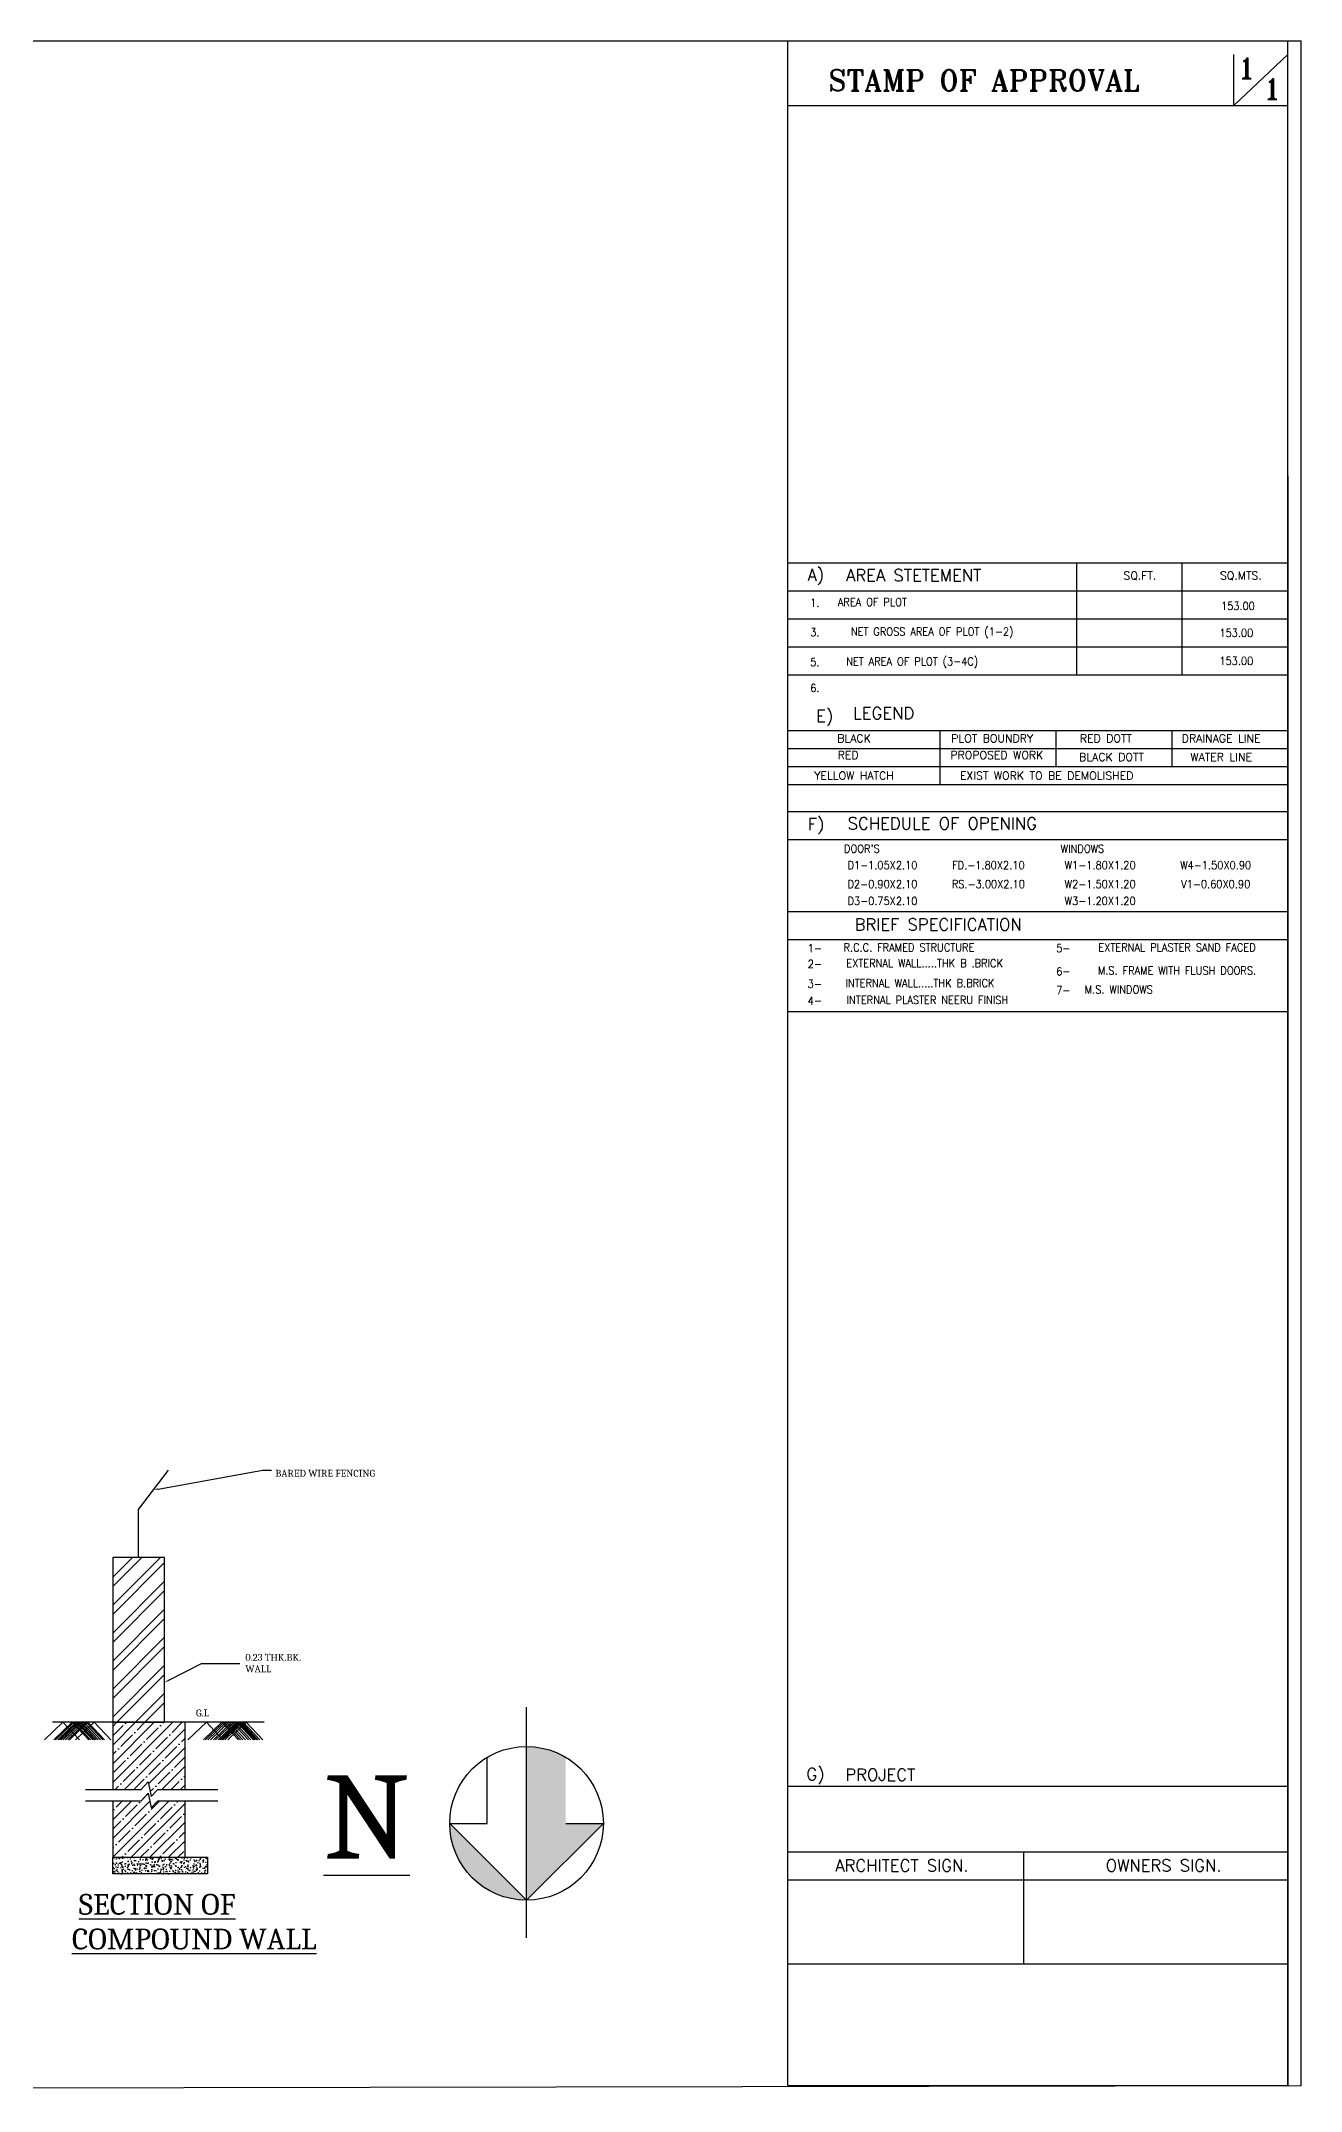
# Model space of a CAD drawing. Header units: inches. Extents: x 201 to 2633, y 4533 to 6308.
# Drawn here: x 1541 to 2633, y 4533 to 6308 of the extents above; entities that cross this region are included whole.
import ezdxf
from ezdxf import colors
from ezdxf.entities.mleader import LeaderData, LeaderLine
from ezdxf.enums import TextEntityAlignment as Align
from ezdxf.math import Vec2, Vec3

# ---------------------------------------------------------------- set-up
doc = ezdxf.new("R2010")
doc.units = ezdxf.units.IN
doc.layers.add('text', color=7, linetype='Continuous')
doc.styles.add('ROMAND', font='romand')
doc.styles.add('ROMANS', font='ROMANS.SHX', dxfattribs={"width": 0.8})
doc.styles.add('ROMANT', font='romant')
doc.styles.get("Standard").update_dxf_attribs({"font": 'arial.ttf'})

msp = doc.modelspace()

# ---------------------------------------------------------------- hatches: boundary and pattern name
at = {"true_color": 0xffffff}
h = msp.add_hatch(dxfattribs=at)
h.set_pattern_fill('ANSI32', scale=1.8)
h.set_pattern_definition([(45, (54.6, -13.861), (-12.123346, 12.123346), []), (45, (62.683, -13.861), (-12.123346, 12.123346), [])])
h.paths.add_polyline_path([(1603.41529, 4852.30674), (1648.37223, 4852.30674), (1648.37223, 4995.06529), (1603.41529, 4995.06529)])
h = msp.add_hatch(dxfattribs=at)
h.set_pattern_fill('ANSI35', scale=1.8)
h.set_pattern_definition([(45, (54.601, -13.861), (-8.08223, 8.08223), []), (45, (62.683, -13.861), (-8.08223, 8.08223), [14.2875, -2.8575, 0, -2.8575])])
h.paths.add_polyline_path([(1636.77094, 4778.16713), (1634.07793, 4790.87216), (1627.73395, 4784.08076), (1603.41529, 4784.08076), (1603.41529, 4735.35586), (1666.07734, 4735.35586), (1666.07734, 4784.08076), (1642.22381, 4784.08076)])
h.paths.add_polyline_path([(1603.41529, 4852.30674), (1603.41529, 4793.8313), (1627.73395, 4793.8313), (1634.07793, 4800.6227), (1636.77094, 4787.91767), (1642.22381, 4793.8313), (1666.07734, 4793.8313), (1666.07734, 4852.30674)])
h = msp.add_hatch(color=7, dxfattribs=at)
h.dxf.hatch_style = 1
h.paths.add_polyline_path([(1961.941, 4698.21085), (2028.51097, 4764.78082), (1995.91992, 4764.78082), (1995.91992, 4822.02585, 0.1347258445), (1961.941, 4831.35079)])
h.paths.add_polyline_path([(1895.37103, 4764.78082, 0.4142135624), (1961.941, 4698.21085)])
h = msp.add_hatch(dxfattribs=at)
h.set_pattern_fill('AR-CONC', scale=0.04)
h.set_pattern_definition([(50, (54.6006, -13.861), (7.287387, -0.6375634), [0.762, -8.382]), (355, (54.6006, -13.861), (-1.409737, 7.642274), [0.6096, -6.705623]), (100.45144, (55.208, -13.914), (5.87765, 7.00471), [0.6476, -7.12361]), (46.1842, (54.601, -11.829), (10.843162, -1.681693), [1.143, -12.573]), (96.63556, (55.504, -11.969), (9.496165, 9.897045), [0.9714, -10.685424]), (351.18415, (54.601, -11.829), (9.496165, 9.897045), [0.914399, -10.05839]), (21, (55.6166, -12.337), (6.064576, -4.090608), [0.762, -8.382]), (326, (55.6166, -12.337), (2.472081, 7.367519), [0.6096, -6.7056]), (71.45144, (56.122, -12.678), (8.536657, 3.276911), [0.6476, -7.123598]), (37.5, (54.6006, -13.861), (0.1235441, 3.3822016), [0, -6.62432, 0, -6.8072, 0, -6.731]), (7.5, (54.6006, -13.861), (2.6727865, 4.007223), [0, -3.88112, 0, -6.47192, 0, -2.5654]), (327.5, (52.335, -13.861), (5.4236238, -0.2291498), [0, -2.54, 0, -7.9248, 0, -10.5156]), (317.5, (51.319, -13.861), (5.9251673, 1.0170596), [0, -3.302, 0, -5.26288, 0, -7.4676])])
h.paths.add_polyline_path([(1685.4238, 4721.04354), (1685.4238, 4735.35586), (1603.41529, 4735.35586), (1603.41529, 4721.04354)])

# ---------------------------------------------------------------- linework, layer by layer
at = {"ltscale": 0.5}
for p, q in [((200.69859, 6308.29913), (2632.96151, 6308.29913)), ((2188.38815, 6308.29913), (2632.96151, 6308.29913)), ((2632.96151, 4537.5563), (200.69859, 4532.98029))]:
    msp.add_line(p, q, dxfattribs=at)
at = {"lineweight": -3}
for p, q in [((2188.38815, 4537.85824), (2188.38815, 6308.29913)), ((2621.41415, 4537.85824), (2621.41415, 6308.29913)), ((2632.96151, 4537.5563), (2632.96151, 6308.29913)), ((2574.89041, 6252.32128), (2574.89041, 6296.75177)), ((2621.41415, 6296.75177), (2574.89041, 6252.32128)), ((2188.38815, 6252.32128), (2621.41415, 6252.32128)), ((2621.41415, 5931.79931), (2621.41415, 4537.85824)), ((2188.38815, 5856.30601), (2621.41415, 5856.30601)), ((2188.38815, 5832.05655), (2621.41415, 5832.05655)), ((2188.38815, 5807.8071), (2621.41415, 5807.8071)), ((2188.38815, 5807.8071), (2621.41415, 5807.8071)), ((2188.38815, 5783.55764), (2621.41415, 5783.55764)), ((2188.38815, 5783.55764), (2621.41415, 5783.55764)), ((2188.38815, 5759.30819), (2621.41415, 5759.30819)), ((2188.38815, 5711.23149), (2621.41415, 5711.23149)), ((2320.02805, 5711.23149), (2320.02805, 5664.46468)), ((2420.49008, 5711.23149), (2420.49008, 5680.05362)), ((2520.95211, 5711.23149), (2520.95211, 5680.05362)), ((2188.38815, 5695.64255), (2621.41415, 5695.64255)), ((2188.38815, 5680.05362), (2621.41415, 5680.05362)), ((2188.38815, 5664.46468), (2621.41415, 5664.46468)), ((2188.38815, 5641.07584), (2621.41415, 5641.07584)), ((2188.38815, 5616.82639), (2621.41415, 5616.82639)), ((2188.38815, 5554.47064), (2621.41415, 5554.47064)), ((2188.38815, 5530.22119), (2621.41415, 5530.22119)), ((2188.38815, 5467.86544), (2621.41415, 5467.86544)), ((2188.38815, 4796.97282), (2621.41415, 4796.97282)), ((2188.38815, 4740.07361), (2621.41415, 4740.07361)), ((2392.90501, 4643.07579), (2392.90501, 4740.07361)), ((2188.38815, 4715.82416), (2621.41415, 4715.82416)), ((2188.38815, 4537.85824), (2621.41415, 4537.85824))]:
    msp.add_line(p, q, dxfattribs=at)
for p, q in [((2438.40388, 5856.30601), (2438.40388, 5759.30819)), ((2529.7167, 5856.30601), (2529.7167, 5759.30819)), ((1625.89376, 5036.62904), (1651.66387, 5070.53777)), ((1625.89376, 4995.06529), (1625.89376, 5036.62904)), ((1961.941, 4665.55016), (1961.941, 4865.43936)), ((1544.34157, 4837.13868), (1560.32171, 4852.30674)), ((1734.54309, 4852.30674), (1551.21344, 4852.30674)), ((1552.41367, 4837.13868), (1568.39381, 4852.30674)), ((1553.81032, 4837.13868), (1569.79046, 4852.30674)), ((1555.87496, 4837.13868), (1571.8551, 4852.30674)), ((1557.21092, 4837.13868), (1573.19106, 4852.30674)), ((1558.85044, 4837.13868), (1574.83058, 4852.30674)), ((1560.32171, 4852.30674), (1574.71896, 4837.13868)), ((1560.55074, 4837.13868), (1576.53088, 4852.30674)), ((1562.4939, 4837.13868), (1578.47404, 4852.30674)), ((1564.43715, 4837.13868), (1580.41729, 4852.30674)), ((1565.8945, 4837.13868), (1581.87464, 4852.30674)), ((1568.39381, 4852.30674), (1582.79105, 4837.13868)), ((1569.79046, 4852.30674), (1584.18771, 4837.13868)), ((1571.29896, 4837.13868), (1587.27909, 4852.30674)), ((1571.8551, 4852.30674), (1586.25235, 4837.13868)), ((1573.19106, 4852.30674), (1587.58831, 4837.13868)), ((1574.83058, 4852.30674), (1589.22783, 4837.13868)), ((1576.53088, 4852.30674), (1590.92813, 4837.13868)), ((1578.47404, 4852.30674), (1592.87129, 4837.13868)), ((1580.41729, 4852.30674), (1594.81453, 4837.13868)), ((1581.87464, 4852.30674), (1596.27189, 4837.13868)), ((1587.27909, 4852.30674), (1601.67634, 4837.13868)), ((1668.59684, 4837.13868), (1684.57698, 4852.30674)), ((1681.94756, 4837.13868), (1697.9277, 4852.30674)), ((1683.71149, 4837.13868), (1699.69163, 4852.30674)), ((1684.57698, 4852.30674), (1698.97423, 4837.13868)), ((1685.79174, 4837.13868), (1701.77188, 4852.30674)), ((1688.08902, 4837.13868), (1704.06916, 4852.30674)), ((1690.70341, 4837.13868), (1706.68355, 4852.30674)), ((1692.58294, 4837.13868), (1708.56308, 4852.30674)), ((1694.91358, 4837.13868), (1710.89372, 4852.30674)), ((1696.30446, 4837.13868), (1712.28459, 4852.30674)), ((1697.58249, 4837.13868), (1713.56263, 4852.30674)), ((1697.9277, 4852.30674), (1712.32495, 4837.13868)), ((1698.89817, 4837.13868), (1714.87831, 4852.30674)), ((1699.69163, 4852.30674), (1714.08888, 4837.13868)), ((1700.50457, 4837.13868), (1716.48471, 4852.30674)), ((1701.77188, 4852.30674), (1716.16912, 4837.13868)), ((1703.15216, 4837.13868), (1719.1323, 4852.30674)), ((1704.06916, 4852.30674), (1718.4664, 4837.13868)), ((1706.68355, 4852.30674), (1721.0808, 4837.13868)), ((1708.56308, 4852.30674), (1722.96033, 4837.13868)), ((1710.89372, 4852.30674), (1725.29097, 4837.13868)), ((1712.28459, 4852.30674), (1726.68184, 4837.13868)), ((1713.56263, 4852.30674), (1727.95988, 4837.13868)), ((1714.87831, 4852.30674), (1729.27555, 4837.13868)), ((1716.48471, 4852.30674), (1730.88195, 4837.13868)), ((1719.1323, 4852.30674), (1733.52955, 4837.13868)), ((1927.96208, 4764.78082), (1927.96208, 4822.02585)), ((1627.73395, 4793.8313), (1579.92605, 4793.8313)), ((1627.73395, 4793.8313), (1634.07793, 4800.6227)), ((1634.07793, 4800.6227), (1636.77094, 4787.91767)), ((1636.77094, 4787.91767), (1642.22381, 4793.8313)), ((1694.53207, 4793.8313), (1642.22381, 4793.8313)), ((1627.73395, 4784.08076), (1579.92605, 4784.08076)), ((1627.73395, 4784.08076), (1634.07793, 4790.87216)), ((1634.07793, 4790.87216), (1636.77094, 4778.16713)), ((1636.77094, 4778.16713), (1642.22381, 4784.08076)), ((1694.53207, 4784.08076), (1642.22381, 4784.08076)), ((1895.37103, 4764.78082), (1927.96208, 4764.78082)), ((1895.37103, 4764.78082), (1961.941, 4698.21085)), ((2028.51097, 4764.78082), (1961.941, 4698.21085)), ((1995.91992, 4764.78082), (2028.51097, 4764.78082))]:
    msp.add_line(p, q)
at = {"ltscale": 0.15}
msp.add_line((2188.38815, 4643.07579), (2621.41415, 4643.07579), dxfattribs=at)
for points in [[(1603.41529, 4852.30674), (1648.37223, 4852.30674), (1648.37223, 4995.06529), (1603.41529, 4995.06529)], [(1603.41529, 4735.35586), (1685.4238, 4735.35586), (1685.4238, 4721.04354), (1603.41529, 4721.04354)]]:
    msp.add_lwpolyline(points, close=True)
for points in [[(1666.07734, 4793.8313), (1666.07734, 4852.30674), (1603.41529, 4852.30674), (1603.41529, 4793.8313)], [(1603.41529, 4784.08076), (1603.41529, 4735.35586), (1666.07734, 4735.35586), (1666.07734, 4784.08076)]]:
    msp.add_lwpolyline(points)
msp.add_circle((1961.941, 4764.78082), 66.56997)

# ---------------------------------------------------------------- texts
at = {"lineweight": -3}
for s, height, style, p in [('1', 18.04275, 'ROMANT', (2585.79192, 6275.77563)), ('STAMP OF APPROVAL', 18.04275, 'ROMANT', (2358.06042, 6265.20834)), ('1', 18.04275, 'ROMANT', (2608.07969, 6257.80466)), ('A)', 10.392624, 'ROMAND', (2212.54017, 5840.86518)), (' AREA STETEMENT', 10.392624, 'ROMAND', (2293.86925, 5840.38969)), ('SQ.FT.', 6.928416, 'ROMAND', (2493.3859, 5841.91313)), ('SQ.MTS.', 6.928416, 'ROMAND', (2580.85636, 5841.91313)), ('E)', 10.392624, 'ROMAND', (2220.20542, 5718.58065)), ('LEGEND', 10.392624, 'ROMAND', (2271.34167, 5720.95042)), ('BLACK', 6.928416, 'ROMAND', (2245.71046, 5700.93576)), ('PLOT BOUNDRY', 6.928416, 'ROMAND', (2365.35111, 5700.93576)), ('RED DOTT', 6.928416, 'ROMAND', (2463.92171, 5700.93576)), ('DRAINAGE LINE', 6.928416, 'ROMAND', (2563.8439, 5700.93576)), ('RED', 6.928416, 'ROMAND', (2240.59748, 5686.39525)), ('PROPOSED WORK', 6.928416, 'ROMAND', (2369.4029, 5686.39525)), ('BLACK DOTT', 6.928416, 'ROMAND', (2468.78386, 5684.74327)), ('WATER LINE', 6.928416, 'ROMAND', (2563.8439, 5684.74327)), ('YELLOW HATCH', 6.928416, 'ROMAND', (2245.71046, 5668.62352)), ('EXIST WORK TO BE DEMOLISHED', 6.928416, 'ROMAND', (2412.61202, 5668.62352)), ('F)', 10.392624, 'ROMAND', (2212.78256, 5624.85753)), ('SCHEDULE OF OPENING', 10.392624, 'ROMAND', (2322.21662, 5625.59382)), ('BRIEF SPECIFICATION', 10.392624, 'ROMAND', (2318.59798, 5537.99963)), ('G)', 10.392624, 'ROMAND', (2212.23906, 4802.24955)), ('PROJECT', 10.392624, 'ROMAND', (2268.4945, 4801.70453)), ('ARCHITECT SIGN.', 10.392624, 'ROMAND', (2287.19217, 4723.05679)), ('OWNERS SIGN.', 10.392624, 'ROMAND', (2513.89566, 4723.05679))]:
    msp.add_text(s, height=height, dxfattribs=dict(at, style=style)).set_placement(p, align=Align.CENTER)
at = {"lineweight": -3, "style": 'ROMANS', "width": 0.9}
for s, p in [('1.', (2211.73015, 5818.31809)), ('AREA OF PLOT', (2261.52892, 5818.96618)), ('153.00', (2578.30244, 5815.5535)), ('3.', (2211.73015, 5792.74298)), ('NET GROSS AREA OF PLOT (1-2)', (2313.35116, 5793.39107)), ('153.00', (2576.88752, 5792.24087)), ('5.', (2211.73015, 5766.9308)), ('NET AREA OF PLOT (3-4C)', (2296.05807, 5767.57889)), ('153.00', (2576.88752, 5767.99142)), ('6.', (2211.73015, 5744.55076)), ("DOOR'S", (2252.4992, 5605.35544)), ('WINDOWS', (2443.59295, 5605.35544)), ('D1-1.05X2.10', (2270.34631, 5591.11048)), ('FD.-1.80X2.10', (2362.0876, 5591.11048)), ('W1-1.80X1.20', (2458.9352, 5591.11048)), ('W4-1.50X0.90', (2559.06229, 5591.11048)), ('D2-0.90X2.10', (2270.34631, 5574.68657)), ('RS.-3.00X2.10', (2362.0876, 5574.68657)), ('W2-1.50X1.20', (2458.9352, 5574.68657)), ('V1-0.60X0.90', (2559.06229, 5574.68657)), ('D3-0.75X2.10', (2270.34631, 5560.08754)), ('W3-1.20X1.20', (2458.9352, 5560.08754)), ('1-', (2211.73015, 5519.21957)), ('R.C.C. FRAMED STRUCTURE', (2293.27262, 5519.86766)), ('5-', (2427.03762, 5519.21957)), ('EXTERNAL PLASTER SAND FACED', (2525.51483, 5519.86766)), ('2-', (2211.73015, 5505.54477)), ('EXTERNAL WALL.....THK B .BRICK', (2306.87941, 5506.19287)), ('6-', (2427.03762, 5499.14589)), ('M.S. FRAME WITH FLUSH DOORS.', (2525.51483, 5499.79399)), ('3-', (2211.73015, 5488.321)), ('INTERNAL WALL.....THK B.BRICK', (2302.87742, 5488.96909)), ('7-', (2427.03762, 5482.72198)), ('M.S. WINDOWS', (2475.08966, 5483.37008)), ('4-', (2211.73015, 5473.72197)), ('INTERNAL PLASTER NEERU FINISH', (2309.2806, 5474.37006))]:
    msp.add_text(s, height=6.928416, dxfattribs=at).set_placement(p, align=Align.CENTER)
at = {"layer": 'text', "attachment_point": 1}
for s, width, heights, insert, char_height in [('{\\fCambria|b0|i0|c0|p18;BARED WIRE FENCING}', 149.1839088, [19.459], (1744.26358, 5070.93277), 6), ('{\\fCambria|b0|i0|c0|p18;0.23 THK.BK.\\PWALL}', 149.1839088, [19.459], (1718.28861, 4911.56171), 6), ('{\\fCambria|b0|i0|c0|p18;G.L }', 149.1839088, [19.459], (1675.57426, 4863.37071), 6), ('{\\fCambria|b0|i0|c0|p18;\\L N}', 250.10315, [130.37458], (1762.19544, 4806.28527), 72), ('{\\fCambria|b0|i0|c0|p18;\\L SECTION OF \\PCOMPOUND WALL}', 250.10315, [130.37458], (1568.11983, 4703.61203), 18)]:
    msp.add_mtext_dynamic_manual_height_columns(s, width=width, gutter_width=12.5, heights=heights, dxfattribs=dict(at, insert=insert, char_height=char_height))

# ---------------------------------------------------------------- leaders
ml = msp.add_multileader_mtext('Standard')
ml.set_content('', color=256)
ml.set_leader_properties()
ml.build(insert=Vec2(0, 0))
ctx = ml.context
ctx.base_point, ctx.plane_origin = Vec3(1741.08108, 5070.53777), Vec3(1651.66387, 5070.53777)
notes = []
notes.append((ctx, [(0, (1, 1, 0), (1733.08108, 5070.53777), (1, 0), 8, [(0, [(1638.77881, 5053.58341)], 0, [])])]))
ctx.mtext.insert, ctx.mtext.flow_direction = Vec3(1743.08108, 5072.53777), 5
ml = msp.add_multileader_mtext('Standard')
ml.set_content('', color=256)
ml.set_leader_properties()
ml.build(insert=Vec2(0, 0))
ctx = ml.context
ctx.base_point, ctx.plane_origin = Vec3(1713.45806, 4903.22365), Vec3(1648.37223, 4902.49956)
notes.append((ctx, [(0, (1, 1, 0), (1680.23224, 4903.22365), (1, 0), 33.22581, [(0, [(1648.37223, 4886.81182)], 0, [])])]))
ctx.mtext.insert, ctx.mtext.flow_direction = Vec3(1715.45806, 4905.22365), 5
for ctx, leaders in notes:
    for number, flags, end, landing, length, lines in leaders:
        leader = LeaderData()
        leader.index, (leader.has_last_leader_line, leader.has_dogleg_vector, leader.attachment_direction) = number, flags
        leader.last_leader_point, leader.dogleg_vector, leader.dogleg_length = Vec3(end), Vec3(landing), length
        for number, points, colour, breaks in lines:
            line = LeaderLine()
            line.index, line.vertices, line.color, line.breaks = number, Vec3.list(points), colors.encode_raw_color(colour), breaks
            leader.lines.append(line)
        ctx.leaders.append(leader)

doc.saveas('drawing.dxf')
